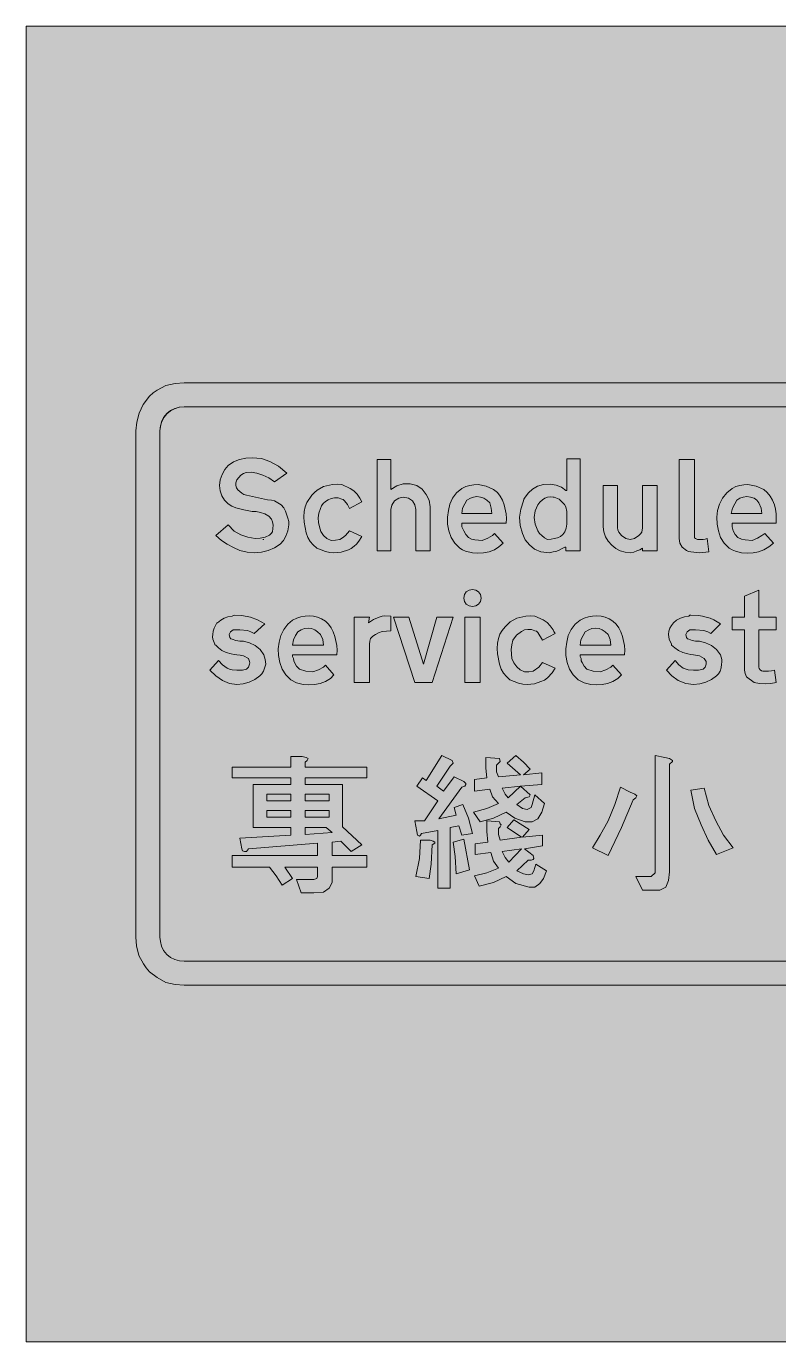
# Model space of a CAD drawing. Header units: metres. Extents: x 141 to 429, y 13 to 259.
# Drawn here: x 141.1 to 282, y 12.8 to 259.2 of the extents above; entities that cross this region are included whole.
import ezdxf

# ---------------------------------------------------------------- set-up
doc = ezdxf.new("R2010")
doc.units = ezdxf.units.M
for name, color, linetype, true_color in [('FILL_BLUE_0000FF', 7, 'Continuous', 0x0000ff), ('FILL_WHITE_FFFFFF', 7, 'Continuous', 0xffffff), ('FILL_YELLOW_FFFF00', 7, 'Continuous', 0xffff00), ('STROKE_WHITE_FFFFFF', 7, 'Continuous', 0xffffff)]:
    doc.layers.add(name, color=color, linetype=linetype, true_color=true_color)

msp = doc.modelspace()

# ---------------------------------------------------------------- hatches: boundary and pattern name
at = {"layer": 'FILL_BLUE_0000FF', "true_color": 0x0000ff}
h = msp.add_hatch(color=7, dxfattribs=at)
h.dxf.hatch_style = 1
h.paths.add_polyline_path([(370.98, 187.92), (372.06, 187.79), (373.14, 187.38), (373.65, 187.05), (374.08, 186.64), (374.76, 185.76), (403.56, 136.08), (374.76, 86.22), (374.08, 85.34), (373.65, 84.93), (373.14, 84.6), (372.06, 84.2), (370.98, 84.06), (170.64, 84.06), (169.8, 84.13), (168.95, 84.35), (168.13, 84.74), (167.4, 85.32), (166.82, 86.05), (166.43, 86.87), (166.21, 87.72), (166.14, 88.56), (166.14, 183.42), (166.21, 184.26), (166.43, 185.11), (166.82, 185.93), (167.4, 186.66), (168.13, 187.24), (168.95, 187.63), (169.8, 187.85), (170.64, 187.92), (370.98, 187.92)])
at = {"layer": 'FILL_WHITE_FFFFFF', "true_color": 0xffffff}
h = msp.add_hatch(color=7, dxfattribs=at)
h.dxf.hatch_style = 1
h.paths.add_polyline_path([(372.09, 192.35), (373.23, 192.15), (374.37, 191.81), (375.48, 191.34), (376.49, 190.63), (377.37, 189.83), (378.11, 188.94), (378.72, 187.92), (407.52, 138.24), (407.92, 137.16), (408.06, 136.08), (407.92, 134.84), (407.52, 133.74), (378.72, 84.06), (378.11, 83.04), (377.37, 82.15), (376.49, 81.35), (375.48, 80.64), (374.37, 80.17), (373.23, 79.83), (372.09, 79.63), (370.98, 79.56), (170.64, 79.56), (169, 79.7), (167.22, 80.1), (165.62, 81.02), (164.16, 82.08), (163.55, 82.79), (163.03, 83.54), (162.18, 85.14), (161.77, 86.92), (161.64, 88.56), (161.64, 183.42), (161.78, 185.07), (162.22, 186.73), (163.01, 188.36), (164.16, 189.9), (164.87, 190.51), (165.62, 191.03), (167.22, 191.88), (169, 192.29), (170.64, 192.42), (370.98, 192.42), (372.09, 192.35)])
h.paths.add_polyline_path([(168.87, 187.57), (168.11, 187.16), (167.44, 186.62), (166.9, 185.95), (166.49, 185.19), (166.23, 184.34), (166.14, 183.42), (166.14, 88.56), (166.21, 87.72), (166.43, 86.87), (166.82, 86.05), (167.4, 85.32), (168.13, 84.74), (168.95, 84.35), (169.8, 84.13), (170.64, 84.06), (370.98, 84.06), (372.06, 84.2), (373.14, 84.6), (373.65, 84.93), (374.08, 85.34), (374.76, 86.22), (403.56, 136.08), (374.76, 185.76), (374.09, 186.63), (373.21, 187.31), (372.15, 187.76), (370.98, 187.92), (170.64, 187.92), (169.72, 187.83), (168.87, 187.57)], flags=16)
h = msp.add_hatch(color=7, dxfattribs=at)
h.dxf.hatch_style = 1
h.paths.add_polyline_path([(186.53, 174.59), (185.4, 175.12), (184.27, 175.47), (183.24, 175.68), (182.25, 175.61), (181.77, 175.45), (181.26, 175.14), (180.54, 174.22), (180.35, 173.7), (180.36, 173.16), (180.45, 172.76), (180.7, 172.37), (181.44, 171.72), (181.82, 171.47), (182.34, 171.36), (186.3, 170.46), (187, 170.44), (187.56, 170.28), (188.82, 169.56), (189.3, 168.99), (189.65, 168.37), (190.08, 167.04), (190.24, 166.41), (190.26, 165.78), (190.06, 164.66), (189.72, 163.71), (189.25, 162.89), (188.64, 162.18), (187.6, 161.47), (186.41, 160.97), (185.12, 160.66), (183.78, 160.56), (182.44, 160.69), (181.12, 161.03), (179.88, 161.55), (178.74, 162.18), (177.66, 162.86), (176.58, 163.8), (178.92, 165.78), (180.06, 164.65), (181.3, 163.91), (182.62, 163.48), (183.96, 163.26), (184.92, 163.31), (185.85, 163.49), (186.64, 163.87), (186.96, 164.16), (187.2, 164.52), (187.31, 165.76), (187.23, 166.37), (187.02, 166.86), (186.49, 167.44), (185.78, 167.85), (184.97, 168.13), (184.14, 168.3), (183.42, 168.3), (181.82, 168.59), (180.36, 169.02), (179.57, 169.31), (178.92, 169.74), (178.21, 170.4), (177.7, 171.25), (177.4, 172.2), (177.3, 173.16), (177.43, 174.23), (177.77, 175.25), (178.29, 176.17), (178.92, 176.94), (179.93, 177.62), (181.03, 178.07), (182.21, 178.31), (183.42, 178.38), (185.12, 178.21), (186.73, 177.68), (188.31, 176.79), (189.9, 175.5), (187.56, 173.88), (186.53, 174.59)])
h = msp.add_hatch(color=7, dxfattribs=at)
h.dxf.hatch_style = 1
h.paths.add_polyline_path([(213.86, 169.56), (213.39, 170.3), (212.65, 170.81), (211.68, 171), (210.87, 170.78), (210.06, 170.28), (209.56, 169.47), (209.34, 168.66), (209.34, 160.92), (206.82, 160.92), (206.82, 178.02), (209.34, 178.02), (209.34, 172.44), (210.48, 173.11), (211.7, 173.48), (212.96, 173.5), (214.2, 173.16), (215.2, 172.47), (216, 171.52), (216.53, 170.4), (216.72, 169.2), (216.72, 160.92), (214.02, 160.92), (214.02, 168.66), (213.86, 169.56)])
h = msp.add_hatch(color=7, dxfattribs=at)
h.dxf.hatch_style = 1
h.paths.add_polyline_path([(239.76, 160.74), (239.04, 160.56), (237.42, 160.74), (236.28, 161.27), (235.3, 162.05), (234.53, 163.02), (234, 164.16), (233.6, 165.67), (233.48, 167.22), (233.67, 168.77), (234.18, 170.28), (234.29, 170.64), (234.54, 171), (235.15, 171.8), (235.91, 172.51), (236.84, 173.05), (237.96, 173.34), (239.16, 173.45), (240.3, 173.27), (241.3, 172.86), (242.1, 172.26), (242.28, 172.26), (242.28, 178.2), (244.8, 178.2), (244.8, 160.92), (242.1, 160.92), (242.1, 161.46), (242.1, 161.57), (242.1, 161.64), (241.92, 161.64), (241.56, 161.46), (240.73, 160.97), (240.27, 160.8), (239.76, 160.74)])
h.paths.add_polyline_path([(239.76, 171), (239.22, 171.07), (238.7, 171), (238.22, 170.8), (237.78, 170.46), (237.26, 170.08), (236.88, 169.56), (236.37, 168.42), (236.2, 167.2), (236.37, 165.94), (236.88, 164.7), (237.17, 164.18), (237.6, 163.8), (238.14, 163.37), (238.68, 163.08), (239.38, 163.1), (239.94, 163.26), (240.58, 163.36), (241.13, 163.62), (241.59, 164.02), (241.92, 164.52), (242.17, 165.17), (242.28, 165.96), (242.28, 168.3), (242.12, 169.18), (241.9, 169.59), (241.56, 169.92), (240.88, 170.6), (239.94, 171), (239.83, 171), (239.76, 171)], flags=16)
h = msp.add_hatch(color=7, dxfattribs=at)
h.dxf.hatch_style = 1
h.paths.add_polyline_path([(263.34, 178.02), (266.22, 178.02), (266.22, 163.62), (266.24, 163.37), (266.4, 163.26), (266.76, 163.08), (267.84, 163.08), (268.2, 163.1), (268.56, 163.26), (268.92, 160.74), (267.12, 160.56), (265.5, 160.74), (265.1, 160.8), (264.69, 160.99), (263.88, 161.64), (263.48, 162.38), (263.34, 163.26), (263.34, 178.02)])
h = msp.add_hatch(color=7, dxfattribs=at)
h.dxf.hatch_style = 1
h.paths.add_polyline_path([(198.99, 162.92), (199.8, 163.08), (200.34, 163.37), (200.88, 163.8), (201.6, 164.7), (203.94, 163.62), (203.4, 162.72), (202.95, 162.2), (202.5, 161.82), (201.96, 161.39), (201.42, 161.1), (200.07, 160.7), (198.72, 160.56), (197.91, 160.62), (197.1, 160.81), (195.48, 161.46), (194.84, 162.04), (194.29, 162.7), (193.83, 163.46), (193.5, 164.34), (193.12, 166.32), (193.07, 167.33), (193.14, 168.3), (193.34, 169.18), (193.66, 169.97), (194.58, 171.36), (195.04, 171.87), (195.59, 172.31), (196.74, 172.98), (198.45, 173.36), (199.32, 173.41), (200.16, 173.34), (201.73, 172.64), (202.44, 172.15), (203.04, 171.54), (203.58, 170.82), (203.94, 170.1), (201.6, 168.84), (201.22, 169.63), (200.7, 170.28), (200.43, 170.53), (200.16, 170.64), (199.49, 170.84), (198.83, 170.89), (198.21, 170.77), (197.64, 170.46), (197.14, 170.16), (196.72, 169.79), (196.4, 169.35), (196.2, 168.84), (195.89, 168), (195.77, 167.13), (195.82, 166.26), (196.02, 165.42), (196.28, 164.55), (196.76, 163.82), (197.41, 163.27), (198.18, 162.9), (198.99, 162.92)])
h = msp.add_hatch(color=7, dxfattribs=at)
h.dxf.hatch_style = 1
h.paths.add_polyline_path([(222.77, 161.12), (222.3, 161.46), (221.35, 162.38), (220.68, 163.44), (220.24, 164.68), (220, 165.96), (219.97, 167.24), (220.14, 168.48), (220.41, 169.68), (220.93, 170.82), (221.68, 171.82), (222.66, 172.62), (223.41, 172.97), (224.17, 173.2), (224.93, 173.32), (225.7, 173.34), (227.19, 173.08), (228.6, 172.44), (229.31, 171.86), (229.86, 171.2), (230.27, 170.44), (230.58, 169.56), (230.96, 167.85), (231.01, 166.98), (230.94, 166.14), (222.66, 166.14), (222.66, 165.78), (222.66, 165.42), (223.02, 164.7), (223.4, 164), (223.92, 163.44), (224.49, 163.13), (225.11, 162.97), (226.44, 162.9), (227.5, 163.28), (228.42, 163.8), (228.78, 164.16), (230.4, 162.36), (229.59, 161.66), (228.78, 161.1), (227.78, 160.76), (226.71, 160.56), (225.64, 160.49), (224.64, 160.56), (223.33, 160.88), (222.77, 161.12)])
h.paths.add_polyline_path([(228.13, 168.93), (227.88, 169.92), (227.34, 170.44), (226.8, 170.82), (226.13, 171.02), (225.47, 171.09), (224.85, 171.02), (224.28, 170.82), (223.6, 170.42), (223.2, 169.74), (222.79, 168.91), (222.66, 167.94), (228.24, 167.94), (228.13, 168.93)], flags=16)
h = msp.add_hatch(color=7, dxfattribs=at)
h.dxf.hatch_style = 1
h.paths.add_polyline_path([(253.22, 160.66), (252.31, 160.94), (251.48, 161.4), (250.74, 162), (250.03, 162.74), (249.52, 163.58), (249.22, 164.48), (249.12, 165.42), (249.12, 173.16), (251.82, 173.16), (251.82, 165.24), (251.88, 164.84), (252.04, 164.45), (252.54, 163.8), (253.35, 163.24), (254.16, 163.08), (254.97, 163.24), (255.78, 163.8), (256.12, 164.1), (256.34, 164.45), (256.5, 165.24), (256.5, 173.16), (259.2, 173.16), (259.2, 160.92), (256.5, 160.92), (256.5, 161.46), (255.96, 161.12), (255.42, 160.92), (254.86, 160.67), (254.16, 160.56), (253.22, 160.66)])
h = msp.add_hatch(color=7, dxfattribs=at)
h.dxf.hatch_style = 1
h.paths.add_polyline_path([(273.27, 161.12), (272.7, 161.46), (271.75, 162.38), (271.08, 163.44), (270.72, 164.68), (270.47, 165.96), (270.4, 167.24), (270.54, 168.48), (270.91, 169.68), (271.48, 170.82), (272.26, 171.82), (273.24, 172.62), (273.94, 172.97), (274.67, 173.2), (275.44, 173.32), (276.21, 173.34), (277.75, 173.08), (279.18, 172.44), (279.82, 171.86), (280.37, 171.2), (280.83, 170.44), (281.16, 169.56), (281.37, 168.72), (281.47, 167.85), (281.52, 166.14), (273.24, 166.14), (273.24, 165.78), (273.24, 165.42), (273.42, 164.7), (273.8, 164), (274.32, 163.44), (274.99, 163.13), (275.67, 162.97), (277.02, 162.9), (277.99, 163.28), (278.82, 163.8), (279.36, 164.16), (280.98, 162.36), (280.15, 161.66), (279.18, 161.1), (278.2, 160.76), (277.18, 160.56), (276.12, 160.49), (275.04, 160.56), (273.87, 160.88), (273.27, 161.12)])
h.paths.add_polyline_path([(278.68, 168.93), (278.28, 169.92), (277.9, 170.44), (277.38, 170.82), (276.7, 171.02), (276.03, 171.09), (275.35, 171.02), (274.68, 170.82), (274.16, 170.42), (273.78, 169.74), (273.35, 168.91), (273.06, 167.94), (278.82, 167.94), (278.68, 168.93)], flags=16)
h = msp.add_hatch(color=7, dxfattribs=at)
h.dxf.hatch_style = 1
h.paths.add_polyline_path([(226.13, 151.47), (225.79, 150.95), (225.27, 150.61), (224.64, 150.48), (224.01, 150.61), (223.49, 150.95), (223.15, 151.47), (223.02, 152.1), (223.15, 152.73), (223.49, 153.25), (224.01, 153.59), (224.64, 153.72), (225.27, 153.59), (225.79, 153.25), (226.13, 152.73), (226.26, 152.1), (226.13, 151.47)])
h = msp.add_hatch(color=7, dxfattribs=at)
h.dxf.hatch_style = 1
h.paths.add_polyline_path([(278.34, 138.88), (278.5, 138.65), (278.74, 138.48), (279, 138.42), (280.08, 138.42), (280.62, 138.44), (281.16, 138.6), (281.52, 136.26), (280.52, 136.06), (279.45, 135.99), (278.38, 136.06), (277.38, 136.26), (275.94, 137.34), (275.69, 137.97), (275.58, 138.6), (275.58, 146.16), (273.24, 146.16), (273.24, 148.5), (275.58, 148.5), (275.58, 152.46), (278.28, 153.54), (278.28, 148.5), (281.52, 148.5), (281.52, 146.16), (278.28, 146.16), (278.28, 139.14), (278.34, 138.88)])
h = msp.add_hatch(color=7, dxfattribs=at)
h.dxf.hatch_style = 1
h.paths.add_polyline_path([(180.36, 144.11), (181.08, 144), (181.44, 144), (181.8, 144), (182.9, 143.73), (183.96, 143.21), (184.89, 142.46), (185.58, 141.48), (185.83, 140.58), (185.94, 139.68), (185.53, 138.4), (185.23, 137.88), (184.86, 137.52), (183.88, 136.81), (182.83, 136.31), (181.72, 136), (180.54, 135.9), (179.17, 136.09), (177.82, 136.64), (176.57, 137.49), (175.5, 138.6), (177.12, 140.4), (177.86, 139.61), (178.74, 138.96), (179.17, 138.75), (179.64, 138.65), (180.54, 138.6), (181.62, 138.6), (182.34, 138.78), (182.74, 139.16), (182.88, 139.68), (182.95, 139.95), (182.88, 140.22), (182.7, 140.76), (181.75, 141.26), (181.18, 141.42), (180.54, 141.48), (180, 141.5), (179.46, 141.66), (178.55, 141.89), (177.75, 142.27), (177.08, 142.75), (176.58, 143.28), (176.42, 143.3), (176.4, 143.46), (176.02, 144.36), (175.97, 144.83), (176.04, 145.26), (176.1, 145.9), (176.26, 146.48), (176.76, 147.42), (176.94, 147.42), (177.51, 147.92), (178.15, 148.32), (178.86, 148.58), (179.64, 148.68), (180, 148.86), (181.46, 148.82), (183.06, 148.5), (184.41, 148.01), (185.76, 147.24), (183.78, 145.44), (183.18, 145.78), (182.5, 146), (181.08, 146.16), (179.82, 146.16), (179.32, 145.78), (179.1, 145.26), (179.23, 144.68), (179.4, 144.45), (179.64, 144.36), (180.36, 144.11)])
h = msp.add_hatch(color=7, dxfattribs=at)
h.dxf.hatch_style = 1
h.paths.add_polyline_path([(190.62, 136.8), (189.68, 137.72), (189, 138.78), (188.56, 140.02), (188.33, 141.3), (188.29, 142.58), (188.46, 143.82), (188.75, 145.1), (189.32, 146.23), (190.08, 147.19), (190.98, 147.96), (191.74, 148.31), (192.52, 148.56), (193.31, 148.71), (194.11, 148.75), (194.89, 148.68), (195.66, 148.49), (196.4, 148.19), (197.1, 147.78), (197.71, 147.2), (198.2, 146.54), (198.59, 145.78), (198.9, 144.9), (199.28, 143.19), (199.33, 142.32), (199.26, 141.48), (190.98, 141.48), (190.98, 141.12), (191.16, 140.76), (191.18, 140.33), (191.34, 140.04), (191.72, 139.34), (192.24, 138.78), (193.43, 138.38), (194.76, 138.24), (195.82, 138.62), (196.74, 139.14), (197.1, 139.5), (198.72, 137.7), (198.05, 137), (197.1, 136.44), (196.12, 136.1), (195.1, 135.9), (194.04, 135.83), (192.96, 135.9), (191.72, 136.22), (190.62, 136.8)])
h.paths.add_polyline_path([(196.61, 144.34), (196.2, 145.26), (195.66, 145.78), (195.12, 146.16), (194.52, 146.36), (193.86, 146.43), (193.2, 146.36), (192.6, 146.16), (191.93, 145.76), (191.52, 145.08), (191.12, 144.25), (190.98, 143.28), (196.74, 143.28), (196.61, 144.34)], flags=16)
h = msp.add_hatch(color=7, dxfattribs=at)
h.dxf.hatch_style = 1
h.paths.add_polyline_path([(206.12, 148.1), (207.18, 148.5), (207.72, 148.71), (208.26, 148.79), (209.34, 148.68), (209.34, 145.98), (207.76, 145.82), (207.06, 145.6), (206.46, 145.26), (206.01, 144.97), (205.56, 144.54), (205.4, 144), (205.38, 143.46), (205.38, 136.26), (202.5, 136.26), (202.5, 148.5), (205.38, 148.5), (205.2, 147.42), (206.12, 148.1)])
h = msp.add_hatch(color=7, dxfattribs=at)
h.dxf.hatch_style = 1
h.paths.add_polyline_path([(221.04, 148.5), (217.08, 136.26), (213.84, 136.26), (209.88, 148.5), (212.76, 148.5), (215.46, 139.68), (217.98, 148.5), (221.04, 148.5)])
h = msp.add_hatch(color=7, dxfattribs=at)
h.dxf.hatch_style = 1
h.paths.add_polyline_path([(226.08, 148.5), (226.08, 136.26), (223.2, 136.26), (223.2, 148.5), (226.08, 148.5)])
h = msp.add_hatch(color=7, dxfattribs=at)
h.dxf.hatch_style = 1
h.paths.add_polyline_path([(235.17, 138.26), (235.98, 138.42), (237.06, 139.14), (237.78, 140.04), (240.12, 138.96), (239.58, 138.06), (238.68, 137.16), (238.12, 136.73), (237.42, 136.44), (236.23, 136.04), (234.9, 135.9), (234.09, 135.96), (233.28, 136.15), (231.66, 136.8), (231.02, 137.38), (230.47, 138.04), (230.01, 138.8), (229.68, 139.68), (229.3, 141.66), (229.25, 142.67), (229.32, 143.64), (229.49, 144.52), (229.77, 145.31), (230.18, 146.02), (230.76, 146.7), (231.7, 147.65), (232.92, 148.32), (234.63, 148.7), (235.5, 148.75), (236.34, 148.68), (237.91, 147.98), (238.62, 147.49), (239.22, 146.88), (239.76, 146.16), (239.87, 145.8), (240.12, 145.44), (237.78, 144.18), (236.88, 145.62), (236.61, 145.87), (236.34, 145.98), (235.67, 146.18), (235.01, 146.23), (234.39, 146.11), (233.82, 145.8), (232.87, 145.13), (232.2, 144.18), (231.99, 143.34), (231.91, 142.47), (232.02, 140.76), (232.39, 139.96), (232.92, 139.23), (233.59, 138.63), (234.36, 138.24), (235.17, 138.26)])
h = msp.add_hatch(color=7, dxfattribs=at)
h.dxf.hatch_style = 1
h.paths.add_polyline_path([(244.44, 136.8), (243.49, 137.72), (242.82, 138.78), (242.38, 140.02), (242.14, 141.3), (242.11, 142.58), (242.28, 143.82), (242.57, 145.1), (243.13, 146.23), (243.9, 147.19), (244.8, 147.96), (245.56, 148.31), (246.34, 148.56), (247.13, 148.71), (247.93, 148.75), (248.71, 148.68), (249.48, 148.49), (250.22, 148.19), (250.92, 147.78), (251.53, 147.2), (252.02, 146.54), (252.41, 145.78), (252.72, 144.9), (253.1, 143.19), (253.15, 142.32), (253.08, 141.48), (244.8, 141.48), (244.8, 141.12), (244.98, 140.76), (245, 140.33), (245.16, 140.04), (245.54, 139.34), (246.06, 138.78), (247.25, 138.38), (248.58, 138.24), (249.64, 138.62), (250.56, 139.14), (250.92, 139.5), (252.54, 137.7), (251.86, 137), (250.92, 136.44), (249.94, 136.1), (248.92, 135.9), (247.86, 135.83), (246.78, 135.9), (245.54, 136.22), (244.44, 136.8)])
h.paths.add_polyline_path([(250.42, 144.34), (250.02, 145.26), (249.48, 145.78), (248.94, 146.16), (248.34, 146.36), (247.68, 146.43), (247.02, 146.36), (246.42, 146.16), (245.74, 145.76), (245.34, 145.08), (244.93, 144.25), (244.8, 143.28), (250.56, 143.28), (250.42, 144.34)], flags=16)
h = msp.add_hatch(color=7, dxfattribs=at)
h.dxf.hatch_style = 1
h.paths.add_polyline_path([(265.77, 144.11), (266.4, 144), (266.76, 144), (267.12, 144), (268.3, 143.73), (269.37, 143.21), (270.31, 142.46), (271.08, 141.48), (271.3, 140.58), (271.33, 140.11), (271.26, 139.68), (271.2, 139.01), (271.01, 138.4), (270.73, 137.88), (270.36, 137.52), (269.38, 136.81), (268.33, 136.31), (267.22, 136), (266.04, 135.9), (264.57, 136.09), (263.18, 136.64), (261.96, 137.49), (261, 138.6), (262.62, 140.4), (263.27, 139.61), (264.06, 138.96), (265.05, 138.65), (266.04, 138.6), (266.94, 138.6), (267.84, 138.78), (268.18, 139.16), (268.38, 139.68), (268.38, 140.22), (268.02, 140.76), (267.16, 141.26), (266.04, 141.48), (265.5, 141.5), (264.96, 141.66), (264.05, 141.89), (263.23, 142.27), (262.5, 142.75), (261.9, 143.28), (261.9, 143.46), (261.49, 144.36), (261.36, 145.26), (261.42, 145.9), (261.61, 146.48), (261.89, 146.98), (262.26, 147.42), (262.86, 147.92), (263.56, 148.32), (264.34, 148.58), (265.14, 148.68), (265.32, 148.86), (265.5, 148.86), (266.94, 148.82), (267.68, 148.71), (268.38, 148.5), (269.16, 148.3), (269.86, 148.01), (271.08, 147.24), (269.28, 145.44), (268.68, 145.78), (267.97, 146), (266.4, 146.16), (265.32, 146.16), (264.82, 145.78), (264.6, 145.26), (264.73, 144.68), (264.9, 144.45), (265.14, 144.36), (265.77, 144.11)])
h = msp.add_hatch(color=7, dxfattribs=at)
h.dxf.hatch_style = 1
h.paths.add_polyline_path([(193.86, 122.04), (193.68, 121.68), (193.32, 121.32), (193.32, 120.42), (204.84, 120.42), (204.84, 118.44), (193.32, 118.44), (193.32, 117.18), (200.34, 117.18), (200.34, 109.26), (203.94, 105.84), (201.96, 104.58), (199.98, 106.56), (198.36, 106.38), (198.36, 103.86), (204.84, 103.86), (204.84, 101.7), (198.36, 101.7), (198.36, 98.82), (197.82, 97.74), (196.74, 97.02), (194.94, 96.84), (192.6, 96.84), (191.7, 99.36), (194.94, 99.36), (195.48, 99.54), (195.66, 99.9), (195.66, 101.7), (189.54, 101.7), (190.98, 99.54), (189, 98.28), (187.92, 100.08), (186.66, 101.7), (179.64, 101.7), (179.64, 103.86), (195.66, 103.86), (195.66, 106.2), (182.7, 105.12), (182.34, 104.58), (181.98, 104.58), (181.62, 104.76), (181.44, 105.12), (181.08, 107.1), (190.62, 107.64), (190.62, 109.08), (183.6, 109.08), (183.6, 117.18), (190.62, 117.18), (190.62, 118.44), (179.64, 118.44), (179.64, 120.42), (190.62, 120.42), (190.62, 122.4), (192.78, 122.4), (193.5, 122.22), (193.86, 122.04)])
h.paths.add_polyline_path([(197.28, 109.08), (193.32, 109.08), (193.32, 107.82), (198.36, 108.18), (197.28, 109.08)], flags=16)
h.paths.add_polyline_path([(197.82, 114.12), (197.82, 115.38), (193.32, 115.38), (193.32, 114.12), (197.82, 114.12)], flags=16)
h.paths.add_polyline_path([(193.32, 111.06), (197.82, 111.06), (197.82, 112.32), (193.32, 112.32), (193.32, 111.06)], flags=16)
h.paths.add_polyline_path([(186.12, 115.38), (186.12, 114.12), (190.62, 114.12), (190.62, 115.38), (186.12, 115.38)], flags=16)
h.paths.add_polyline_path([(190.62, 112.32), (186.12, 112.32), (186.12, 111.06), (190.62, 111.06), (190.62, 112.32)], flags=16)
h = msp.add_hatch(color=7, dxfattribs=at)
h.dxf.hatch_style = 1
h.paths.add_polyline_path([(220.86, 121.68), (221.04, 121.14), (220.5, 120.6), (217.98, 116.82), (219.24, 115.92), (221.22, 118.62), (223.02, 117.72), (223.38, 117.36), (223.38, 117.18), (223.2, 116.82), (222.66, 116.64), (218.34, 110.7), (221.58, 111.42), (221.22, 112.86), (222.84, 113.4), (223.92, 110.88), (224.64, 108), (222.66, 107.64), (222.12, 109.44), (220.5, 109.08), (220.5, 97.74), (218.16, 97.74), (218.16, 108.54), (215.1, 108), (214.92, 107.64), (214.74, 107.46), (214.38, 107.64), (214.2, 108.36), (213.84, 110.34), (215.64, 110.34), (218.16, 114.12), (214.2, 116.82), (215.28, 118.44), (216, 117.9), (218.88, 122.58), (220.86, 121.68)])
h = msp.add_hatch(color=7, dxfattribs=at)
h.dxf.hatch_style = 1
h.paths.add_polyline_path([(235.26, 114.84), (234.54, 114.66), (232.92, 113.4), (234, 112.68), (234.9, 112.5), (235.62, 112.86), (235.8, 113.4), (236.34, 115.2), (238.14, 113.58), (237.6, 111.96), (236.88, 110.7), (235.8, 110.16), (234.54, 110.16), (232.56, 110.88), (230.94, 111.96), (228.6, 110.88), (226.08, 110.16), (224.82, 111.96), (227.34, 112.68), (229.5, 113.58), (228.42, 114.84), (227.88, 116.28), (225, 115.92), (225, 118.08), (227.34, 118.44), (227.16, 120.24), (227.16, 122.22), (229.68, 122.04), (229.86, 121.5), (229.14, 120.78), (229.14, 119.52), (229.5, 118.62), (233.64, 118.98), (231.12, 121.14), (232.74, 122.58), (234.18, 121.32), (235.44, 120.06), (234.18, 118.98), (237.6, 119.34), (237.6, 117.18), (233.64, 116.82), (235.44, 115.2), (235.26, 114.84)])
h.paths.add_polyline_path([(230.22, 116.46), (230.76, 115.38), (231.3, 114.66), (233.64, 116.82), (230.22, 116.46)], flags=16)
h = msp.add_hatch(color=7, dxfattribs=at)
h.dxf.hatch_style = 1
h.paths.add_polyline_path([(261.54, 122.04), (262.08, 121.68), (262.08, 121.5), (261.54, 120.96), (261.54, 100.8), (261.36, 99.18), (260.82, 97.92), (259.74, 97.38), (256.5, 97.38), (255.24, 99.9), (258.12, 99.9), (258.84, 100.62), (258.84, 122.58), (260.64, 122.22), (261.54, 122.04)])
h = msp.add_hatch(color=7, dxfattribs=at)
h.dxf.hatch_style = 1
h.paths.add_polyline_path([(248.58, 107.64), (250.02, 110.34), (251.28, 113.4), (252.36, 116.64), (254.16, 115.74), (255.06, 115.38), (255.42, 115.02), (255.24, 114.66), (254.7, 114.3), (252.54, 109.08), (250.02, 103.86), (247.14, 105.3), (248.58, 107.64)])
h = msp.add_hatch(color=7, dxfattribs=at)
h.dxf.hatch_style = 1
h.paths.add_polyline_path([(268.74, 106.74), (267.48, 109.62), (266.22, 112.68), (265.5, 116.1), (268.02, 116.46), (268.92, 113.22), (270.18, 110.34), (271.62, 107.64), (273.42, 105.3), (270.36, 104.04), (268.74, 106.74)])
h = msp.add_hatch(color=7, dxfattribs=at)
h.dxf.hatch_style = 1
h.paths.add_polyline_path([(234, 107.28), (237.78, 107.64), (237.78, 105.66), (234.36, 105.12), (235.98, 103.86), (236.16, 103.32), (235.98, 103.14), (235.62, 102.96), (235.08, 102.96), (232.92, 100.98), (234.18, 100.44), (235.08, 100.26), (235.8, 100.44), (236.16, 100.98), (236.52, 102.24), (238.5, 100.98), (237.96, 99.54), (237.24, 98.64), (236.34, 97.92), (235.26, 97.92), (232.74, 98.64), (230.94, 99.9), (228.6, 98.82), (225.9, 98.1), (225, 100.08), (227.34, 100.62), (229.5, 101.52), (228.6, 102.78), (228.06, 104.4), (225.18, 104.04), (225.18, 106.02), (227.52, 106.38), (227.34, 108.36), (227.34, 110.34), (229.68, 110.16), (229.86, 109.8), (230.04, 109.62), (229.86, 109.26), (229.5, 108.9), (229.5, 107.82), (229.86, 106.74), (233.82, 107.28), (231.12, 109.08), (232.38, 110.52), (235.26, 108.72), (234, 107.28)])
h.paths.add_polyline_path([(231.48, 102.6), (233.82, 105.12), (230.22, 104.58), (230.76, 103.5), (231.48, 102.6)], flags=16)
h = msp.add_hatch(color=7, dxfattribs=at)
h.dxf.hatch_style = 1
h.paths.add_polyline_path([(217.26, 106.56), (217.62, 106.38), (217.62, 106.2), (217.08, 105.84), (216.9, 102.24), (216.54, 99.54), (214.02, 99.9), (214.74, 103.32), (214.92, 106.74), (216.72, 106.74), (217.26, 106.56)])
h = msp.add_hatch(color=7, dxfattribs=at)
h.dxf.hatch_style = 1
h.paths.add_polyline_path([(224.1, 101.16), (221.58, 100.44), (221.4, 103.68), (221.04, 106.38), (223.02, 106.92), (224.1, 101.16)])
at = {"layer": 'FILL_YELLOW_FFFF00', "true_color": 0xffff00}
h = msp.add_hatch(color=7, dxfattribs=at)
h.dxf.hatch_style = 1
h.paths.add_polyline_path([(428.58, 259.2), (428.58, 12.78), (141.12, 12.78), (141.12, 259.2), (428.58, 259.2)])

# ---------------------------------------------------------------- linework, layer by layer
at = {"layer": 'FILL_BLUE_0000FF', "lineweight": 0, "true_color": 0x0000ff}
msp.add_lwpolyline([(370.98, 84.06), (170.64, 84.06), (169.8, 84.13), (168.95, 84.35), (168.13, 84.74), (167.4, 85.32), (166.82, 86.05), (166.43, 86.87), (166.21, 87.72), (166.14, 88.56), (166.14, 183.42), (166.21, 184.26), (166.43, 185.11), (166.82, 185.93), (167.4, 186.66), (168.13, 187.24), (168.95, 187.63), (169.8, 187.85), (170.64, 187.92), (370.98, 187.92)], dxfattribs=at)
at = {"layer": 'FILL_WHITE_FFFFFF', "lineweight": 0, "true_color": 0xffffff}
for points in [[(370.98, 79.56), (170.64, 79.56), (169, 79.7), (167.22, 80.1), (165.62, 81.02), (164.16, 82.08), (163.55, 82.79), (163.03, 83.54), (162.18, 85.14), (161.77, 86.92), (161.64, 88.56), (161.64, 183.42), (161.78, 185.07), (162.22, 186.73), (163.01, 188.36), (164.16, 189.9), (164.87, 190.51), (165.62, 191.03), (167.22, 191.88), (169, 192.29), (170.64, 192.42), (370.98, 192.42)], [(370.98, 187.92), (170.64, 187.92), (169.72, 187.83), (168.87, 187.57), (168.11, 187.16), (167.44, 186.62), (166.9, 185.95), (166.49, 185.19), (166.23, 184.34), (166.14, 183.42), (166.14, 88.56), (166.21, 87.72), (166.43, 86.87), (166.82, 86.05), (167.4, 85.32), (168.13, 84.74), (168.95, 84.35), (169.8, 84.13), (170.64, 84.06), (370.98, 84.06)]]:
    msp.add_lwpolyline(points, dxfattribs=at)
for points in [[(186.53, 174.59), (185.4, 175.12), (184.27, 175.47), (183.24, 175.68), (182.25, 175.61), (181.77, 175.45), (181.26, 175.14), (180.54, 174.22), (180.35, 173.7), (180.36, 173.16), (180.45, 172.76), (180.7, 172.37), (181.44, 171.72), (181.82, 171.47), (182.34, 171.36), (186.3, 170.46), (187, 170.44), (187.56, 170.28), (188.82, 169.56), (189.3, 168.99), (189.65, 168.37), (190.08, 167.04), (190.24, 166.41), (190.26, 165.78), (190.06, 164.66), (189.72, 163.71), (189.25, 162.89), (188.64, 162.18), (187.6, 161.47), (186.41, 160.97), (185.12, 160.66), (183.78, 160.56), (182.44, 160.69), (181.12, 161.03), (179.88, 161.55), (178.74, 162.18), (177.66, 162.86), (176.58, 163.8), (178.92, 165.78), (180.06, 164.65), (181.3, 163.91), (182.62, 163.48), (183.96, 163.26), (184.92, 163.31), (185.85, 163.49), (186.64, 163.87), (186.96, 164.16), (187.2, 164.52), (187.31, 165.76), (187.23, 166.37), (187.02, 166.86), (186.49, 167.44), (185.78, 167.85), (184.97, 168.13), (184.14, 168.3), (183.42, 168.3), (181.82, 168.59), (180.36, 169.02), (179.57, 169.31), (178.92, 169.74), (178.21, 170.4), (177.7, 171.25), (177.4, 172.2), (177.3, 173.16), (177.43, 174.23), (177.77, 175.25), (178.29, 176.17), (178.92, 176.94), (179.93, 177.62), (181.03, 178.07), (182.21, 178.31), (183.42, 178.38), (185.12, 178.21), (186.73, 177.68), (188.31, 176.79), (189.9, 175.5), (187.56, 173.88)], [(213.86, 169.56), (213.39, 170.3), (212.65, 170.81), (211.68, 171), (210.87, 170.78), (210.06, 170.28), (209.56, 169.47), (209.34, 168.66), (209.34, 160.92), (206.82, 160.92), (206.82, 178.02), (209.34, 178.02), (209.34, 172.44), (210.48, 173.11), (211.7, 173.48), (212.96, 173.5), (214.2, 173.16), (215.2, 172.47), (216, 171.52), (216.53, 170.4), (216.72, 169.2), (216.72, 160.92), (214.02, 160.92), (214.02, 168.66)], [(239.76, 160.74), (239.04, 160.56), (237.42, 160.74), (236.28, 161.27), (235.3, 162.05), (234.53, 163.02), (234, 164.16), (233.6, 165.67), (233.48, 167.22), (233.67, 168.77), (234.18, 170.28), (234.29, 170.64), (234.54, 171), (235.15, 171.8), (235.91, 172.51), (236.84, 173.05), (237.96, 173.34), (239.16, 173.45), (240.3, 173.27), (241.3, 172.86), (242.1, 172.26), (242.28, 172.26), (242.28, 178.2), (244.8, 178.2), (244.8, 160.92), (242.1, 160.92), (242.1, 161.46), (242.1, 161.57), (242.1, 161.64), (241.92, 161.64), (241.56, 161.46), (240.73, 160.97), (240.27, 160.8)], [(263.34, 178.02), (266.22, 178.02), (266.22, 163.62), (266.24, 163.37), (266.4, 163.26), (266.76, 163.08), (267.84, 163.08), (268.2, 163.1), (268.56, 163.26), (268.92, 160.74), (267.12, 160.56), (265.5, 160.74), (265.1, 160.8), (264.69, 160.99), (263.88, 161.64), (263.48, 162.38), (263.34, 163.26)], [(198.99, 162.92), (199.8, 163.08), (200.34, 163.37), (200.88, 163.8), (201.6, 164.7), (203.94, 163.62), (203.4, 162.72), (202.95, 162.2), (202.5, 161.82), (201.96, 161.39), (201.42, 161.1), (200.07, 160.7), (198.72, 160.56), (197.91, 160.62), (197.1, 160.81), (195.48, 161.46), (194.84, 162.04), (194.29, 162.7), (193.83, 163.46), (193.5, 164.34), (193.12, 166.32), (193.07, 167.33), (193.14, 168.3), (193.34, 169.18), (193.66, 169.97), (194.58, 171.36), (195.04, 171.87), (195.59, 172.31), (196.74, 172.98), (198.45, 173.36), (199.32, 173.41), (200.16, 173.34), (201.73, 172.64), (202.44, 172.15), (203.04, 171.54), (203.58, 170.82), (203.94, 170.1), (201.6, 168.84), (201.22, 169.63), (200.7, 170.28), (200.43, 170.53), (200.16, 170.64), (199.49, 170.84), (198.83, 170.89), (198.21, 170.77), (197.64, 170.46), (197.14, 170.16), (196.72, 169.79), (196.4, 169.35), (196.2, 168.84), (195.89, 168), (195.77, 167.13), (195.82, 166.26), (196.02, 165.42), (196.28, 164.55), (196.76, 163.82), (197.41, 163.27), (198.18, 162.9)], [(222.77, 161.12), (222.3, 161.46), (221.35, 162.38), (220.68, 163.44), (220.24, 164.68), (220, 165.96), (219.97, 167.24), (220.14, 168.48), (220.41, 169.68), (220.93, 170.82), (221.68, 171.82), (222.66, 172.62), (223.41, 172.97), (224.17, 173.2), (224.93, 173.32), (225.7, 173.34), (227.19, 173.08), (228.6, 172.44), (229.31, 171.86), (229.86, 171.2), (230.27, 170.44), (230.58, 169.56), (230.96, 167.85), (231.01, 166.98), (230.94, 166.14), (222.66, 166.14), (222.66, 165.78), (222.66, 165.42), (223.02, 164.7), (223.4, 164), (223.92, 163.44), (224.49, 163.13), (225.11, 162.97), (226.44, 162.9), (227.5, 163.28), (228.42, 163.8), (228.78, 164.16), (230.4, 162.36), (229.59, 161.66), (228.78, 161.1), (227.78, 160.76), (226.71, 160.56), (225.64, 160.49), (224.64, 160.56), (223.33, 160.88)], [(253.22, 160.66), (252.31, 160.94), (251.48, 161.4), (250.74, 162), (250.03, 162.74), (249.52, 163.58), (249.22, 164.48), (249.12, 165.42), (249.12, 173.16), (251.82, 173.16), (251.82, 165.24), (251.88, 164.84), (252.04, 164.45), (252.54, 163.8), (253.35, 163.24), (254.16, 163.08), (254.97, 163.24), (255.78, 163.8), (256.12, 164.1), (256.34, 164.45), (256.5, 165.24), (256.5, 173.16), (259.2, 173.16), (259.2, 160.92), (256.5, 160.92), (256.5, 161.46), (255.96, 161.12), (255.42, 160.92), (254.86, 160.67), (254.16, 160.56)], [(273.27, 161.12), (272.7, 161.46), (271.75, 162.38), (271.08, 163.44), (270.72, 164.68), (270.47, 165.96), (270.4, 167.24), (270.54, 168.48), (270.91, 169.68), (271.48, 170.82), (272.26, 171.82), (273.24, 172.62), (273.94, 172.97), (274.67, 173.2), (275.44, 173.32), (276.21, 173.34), (277.75, 173.08), (279.18, 172.44), (279.82, 171.86), (280.37, 171.2), (280.83, 170.44), (281.16, 169.56), (281.37, 168.72), (281.47, 167.85), (281.52, 166.14), (273.24, 166.14), (273.24, 165.78), (273.24, 165.42), (273.42, 164.7), (273.8, 164), (274.32, 163.44), (274.99, 163.13), (275.67, 162.97), (277.02, 162.9), (277.99, 163.28), (278.82, 163.8), (279.36, 164.16), (280.98, 162.36), (280.15, 161.66), (279.18, 161.1), (278.2, 160.76), (277.18, 160.56), (276.12, 160.49), (275.04, 160.56), (273.87, 160.88)], [(228.13, 168.93), (227.88, 169.92), (227.34, 170.44), (226.8, 170.82), (226.13, 171.02), (225.47, 171.09), (224.85, 171.02), (224.28, 170.82), (223.6, 170.42), (223.2, 169.74), (222.79, 168.91), (222.66, 167.94), (228.24, 167.94)], [(239.76, 171), (239.22, 171.07), (238.7, 171), (238.22, 170.8), (237.78, 170.46), (237.26, 170.08), (236.88, 169.56), (236.37, 168.42), (236.2, 167.2), (236.37, 165.94), (236.88, 164.7), (237.17, 164.18), (237.6, 163.8), (238.14, 163.37), (238.68, 163.08), (239.38, 163.1), (239.94, 163.26), (240.58, 163.36), (241.13, 163.62), (241.59, 164.02), (241.92, 164.52), (242.17, 165.17), (242.28, 165.96), (242.28, 168.3), (242.12, 169.18), (241.9, 169.59), (241.56, 169.92), (240.88, 170.6), (239.94, 171), (239.83, 171)], [(278.68, 168.93), (278.28, 169.92), (277.9, 170.44), (277.38, 170.82), (276.7, 171.02), (276.03, 171.09), (275.35, 171.02), (274.68, 170.82), (274.16, 170.42), (273.78, 169.74), (273.35, 168.91), (273.06, 167.94), (278.82, 167.94)], [(226.13, 151.47), (225.79, 150.95), (225.27, 150.61), (224.64, 150.48), (224.01, 150.61), (223.49, 150.95), (223.15, 151.47), (223.02, 152.1), (223.15, 152.73), (223.49, 153.25), (224.01, 153.59), (224.64, 153.72), (225.27, 153.59), (225.79, 153.25), (226.13, 152.73), (226.26, 152.1)], [(278.34, 138.88), (278.5, 138.65), (278.74, 138.48), (279, 138.42), (280.08, 138.42), (280.62, 138.44), (281.16, 138.6), (281.52, 136.26), (280.52, 136.06), (279.45, 135.99), (278.38, 136.06), (277.38, 136.26), (275.94, 137.34), (275.69, 137.97), (275.58, 138.6), (275.58, 146.16), (273.24, 146.16), (273.24, 148.5), (275.58, 148.5), (275.58, 152.46), (278.28, 153.54), (278.28, 148.5), (281.52, 148.5), (281.52, 146.16), (278.28, 146.16), (278.28, 139.14)], [(180.36, 144.11), (181.08, 144), (181.44, 144), (181.8, 144), (182.9, 143.73), (183.96, 143.21), (184.89, 142.46), (185.58, 141.48), (185.83, 140.58), (185.94, 139.68), (185.53, 138.4), (185.23, 137.88), (184.86, 137.52), (183.88, 136.81), (182.83, 136.31), (181.72, 136), (180.54, 135.9), (179.17, 136.09), (177.82, 136.64), (176.57, 137.49), (175.5, 138.6), (177.12, 140.4), (177.86, 139.61), (178.74, 138.96), (179.17, 138.75), (179.64, 138.65), (180.54, 138.6), (181.62, 138.6), (182.34, 138.78), (182.74, 139.16), (182.88, 139.68), (182.95, 139.95), (182.88, 140.22), (182.7, 140.76), (181.75, 141.26), (181.18, 141.42), (180.54, 141.48), (180, 141.5), (179.46, 141.66), (178.55, 141.89), (177.75, 142.27), (177.08, 142.75), (176.58, 143.28), (176.42, 143.3), (176.4, 143.46), (176.02, 144.36), (175.97, 144.83), (176.04, 145.26), (176.1, 145.9), (176.26, 146.48), (176.76, 147.42), (176.94, 147.42), (177.51, 147.92), (178.15, 148.32), (178.86, 148.58), (179.64, 148.68), (180, 148.86), (181.46, 148.82), (183.06, 148.5), (184.41, 148.01), (185.76, 147.24), (183.78, 145.44), (183.18, 145.78), (182.5, 146), (181.08, 146.16), (179.82, 146.16), (179.32, 145.78), (179.1, 145.26), (179.23, 144.68), (179.4, 144.45), (179.64, 144.36)], [(190.62, 136.8), (189.68, 137.72), (189, 138.78), (188.56, 140.02), (188.33, 141.3), (188.29, 142.58), (188.46, 143.82), (188.75, 145.1), (189.32, 146.23), (190.08, 147.19), (190.98, 147.96), (191.74, 148.31), (192.52, 148.56), (193.31, 148.71), (194.11, 148.75), (194.89, 148.68), (195.66, 148.49), (196.4, 148.19), (197.1, 147.78), (197.71, 147.2), (198.2, 146.54), (198.59, 145.78), (198.9, 144.9), (199.28, 143.19), (199.33, 142.32), (199.26, 141.48), (190.98, 141.48), (190.98, 141.12), (191.16, 140.76), (191.18, 140.33), (191.34, 140.04), (191.72, 139.34), (192.24, 138.78), (193.43, 138.38), (194.76, 138.24), (195.82, 138.62), (196.74, 139.14), (197.1, 139.5), (198.72, 137.7), (198.05, 137), (197.1, 136.44), (196.12, 136.1), (195.1, 135.9), (194.04, 135.83), (192.96, 135.9), (191.72, 136.22)], [(206.12, 148.1), (207.18, 148.5), (207.72, 148.71), (208.26, 148.79), (209.34, 148.68), (209.34, 145.98), (207.76, 145.82), (207.06, 145.6), (206.46, 145.26), (206.01, 144.97), (205.56, 144.54), (205.4, 144), (205.38, 143.46), (205.38, 136.26), (202.5, 136.26), (202.5, 148.5), (205.38, 148.5), (205.2, 147.42)], [(221.04, 148.5), (217.08, 136.26), (213.84, 136.26), (209.88, 148.5), (212.76, 148.5), (215.46, 139.68), (217.98, 148.5)], [(226.08, 148.5), (226.08, 136.26), (223.2, 136.26), (223.2, 148.5)], [(235.17, 138.26), (235.98, 138.42), (237.06, 139.14), (237.78, 140.04), (240.12, 138.96), (239.58, 138.06), (238.68, 137.16), (238.12, 136.73), (237.42, 136.44), (236.23, 136.04), (234.9, 135.9), (234.09, 135.96), (233.28, 136.15), (231.66, 136.8), (231.02, 137.38), (230.47, 138.04), (230.01, 138.8), (229.68, 139.68), (229.3, 141.66), (229.25, 142.67), (229.32, 143.64), (229.49, 144.52), (229.77, 145.31), (230.18, 146.02), (230.76, 146.7), (231.7, 147.65), (232.92, 148.32), (234.63, 148.7), (235.5, 148.75), (236.34, 148.68), (237.91, 147.98), (238.62, 147.49), (239.22, 146.88), (239.76, 146.16), (239.87, 145.8), (240.12, 145.44), (237.78, 144.18), (236.88, 145.62), (236.61, 145.87), (236.34, 145.98), (235.67, 146.18), (235.01, 146.23), (234.39, 146.11), (233.82, 145.8), (232.87, 145.13), (232.2, 144.18), (231.99, 143.34), (231.91, 142.47), (232.02, 140.76), (232.39, 139.96), (232.92, 139.23), (233.59, 138.63), (234.36, 138.24)], [(244.44, 136.8), (243.49, 137.72), (242.82, 138.78), (242.38, 140.02), (242.14, 141.3), (242.11, 142.58), (242.28, 143.82), (242.57, 145.1), (243.13, 146.23), (243.9, 147.19), (244.8, 147.96), (245.56, 148.31), (246.34, 148.56), (247.13, 148.71), (247.93, 148.75), (248.71, 148.68), (249.48, 148.49), (250.22, 148.19), (250.92, 147.78), (251.53, 147.2), (252.02, 146.54), (252.41, 145.78), (252.72, 144.9), (253.1, 143.19), (253.15, 142.32), (253.08, 141.48), (244.8, 141.48), (244.8, 141.12), (244.98, 140.76), (245, 140.33), (245.16, 140.04), (245.54, 139.34), (246.06, 138.78), (247.25, 138.38), (248.58, 138.24), (249.64, 138.62), (250.56, 139.14), (250.92, 139.5), (252.54, 137.7), (251.86, 137), (250.92, 136.44), (249.94, 136.1), (248.92, 135.9), (247.86, 135.83), (246.78, 135.9), (245.54, 136.22)], [(265.77, 144.11), (266.4, 144), (266.76, 144), (267.12, 144), (268.3, 143.73), (269.37, 143.21), (270.31, 142.46), (271.08, 141.48), (271.3, 140.58), (271.33, 140.11), (271.26, 139.68), (271.2, 139.01), (271.01, 138.4), (270.73, 137.88), (270.36, 137.52), (269.38, 136.81), (268.33, 136.31), (267.22, 136), (266.04, 135.9), (264.57, 136.09), (263.18, 136.64), (261.96, 137.49), (261, 138.6), (262.62, 140.4), (263.27, 139.61), (264.06, 138.96), (265.05, 138.65), (266.04, 138.6), (266.94, 138.6), (267.84, 138.78), (268.18, 139.16), (268.38, 139.68), (268.38, 140.22), (268.02, 140.76), (267.16, 141.26), (266.04, 141.48), (265.5, 141.5), (264.96, 141.66), (264.05, 141.89), (263.23, 142.27), (262.5, 142.75), (261.9, 143.28), (261.9, 143.46), (261.49, 144.36), (261.36, 145.26), (261.42, 145.9), (261.61, 146.48), (261.89, 146.98), (262.26, 147.42), (262.86, 147.92), (263.56, 148.32), (264.34, 148.58), (265.14, 148.68), (265.32, 148.86), (265.5, 148.86), (266.94, 148.82), (267.68, 148.71), (268.38, 148.5), (269.16, 148.3), (269.86, 148.01), (271.08, 147.24), (269.28, 145.44), (268.68, 145.78), (267.97, 146), (266.4, 146.16), (265.32, 146.16), (264.82, 145.78), (264.6, 145.26), (264.73, 144.68), (264.9, 144.45), (265.14, 144.36)], [(196.61, 144.34), (196.2, 145.26), (195.66, 145.78), (195.12, 146.16), (194.52, 146.36), (193.86, 146.43), (193.2, 146.36), (192.6, 146.16), (191.93, 145.76), (191.52, 145.08), (191.12, 144.25), (190.98, 143.28), (196.74, 143.28)], [(250.42, 144.34), (250.02, 145.26), (249.48, 145.78), (248.94, 146.16), (248.34, 146.36), (247.68, 146.43), (247.02, 146.36), (246.42, 146.16), (245.74, 145.76), (245.34, 145.08), (244.93, 144.25), (244.8, 143.28), (250.56, 143.28)], [(193.86, 122.04), (193.68, 121.68), (193.32, 121.32), (193.32, 120.42), (204.84, 120.42), (204.84, 118.44), (193.32, 118.44), (193.32, 117.18), (200.34, 117.18), (200.34, 109.26), (203.94, 105.84), (201.96, 104.58), (199.98, 106.56), (198.36, 106.38), (198.36, 103.86), (204.84, 103.86), (204.84, 101.7), (198.36, 101.7), (198.36, 98.82), (197.82, 97.74), (196.74, 97.02), (194.94, 96.84), (192.6, 96.84), (191.7, 99.36), (194.94, 99.36), (195.48, 99.54), (195.66, 99.9), (195.66, 101.7), (189.54, 101.7), (190.98, 99.54), (189, 98.28), (187.92, 100.08), (186.66, 101.7), (179.64, 101.7), (179.64, 103.86), (195.66, 103.86), (195.66, 106.2), (182.7, 105.12), (182.34, 104.58), (181.98, 104.58), (181.62, 104.76), (181.44, 105.12), (181.08, 107.1), (190.62, 107.64), (190.62, 109.08), (183.6, 109.08), (183.6, 117.18), (190.62, 117.18), (190.62, 118.44), (179.64, 118.44), (179.64, 120.42), (190.62, 120.42), (190.62, 122.4), (192.78, 122.4), (193.5, 122.22)], [(220.86, 121.68), (221.04, 121.14), (220.5, 120.6), (217.98, 116.82), (219.24, 115.92), (221.22, 118.62), (223.02, 117.72), (223.38, 117.36), (223.38, 117.18), (223.2, 116.82), (222.66, 116.64), (218.34, 110.7), (221.58, 111.42), (221.22, 112.86), (222.84, 113.4), (223.92, 110.88), (224.64, 108), (222.66, 107.64), (222.12, 109.44), (220.5, 109.08), (220.5, 97.74), (218.16, 97.74), (218.16, 108.54), (215.1, 108), (214.92, 107.64), (214.74, 107.46), (214.38, 107.64), (214.2, 108.36), (213.84, 110.34), (215.64, 110.34), (218.16, 114.12), (214.2, 116.82), (215.28, 118.44), (216, 117.9), (218.88, 122.58)], [(235.26, 114.84), (234.54, 114.66), (232.92, 113.4), (234, 112.68), (234.9, 112.5), (235.62, 112.86), (235.8, 113.4), (236.34, 115.2), (238.14, 113.58), (237.6, 111.96), (236.88, 110.7), (235.8, 110.16), (234.54, 110.16), (232.56, 110.88), (230.94, 111.96), (228.6, 110.88), (226.08, 110.16), (224.82, 111.96), (227.34, 112.68), (229.5, 113.58), (228.42, 114.84), (227.88, 116.28), (225, 115.92), (225, 118.08), (227.34, 118.44), (227.16, 120.24), (227.16, 122.22), (229.68, 122.04), (229.86, 121.5), (229.14, 120.78), (229.14, 119.52), (229.5, 118.62), (233.64, 118.98), (231.12, 121.14), (232.74, 122.58), (234.18, 121.32), (235.44, 120.06), (234.18, 118.98), (237.6, 119.34), (237.6, 117.18), (233.64, 116.82), (235.44, 115.2)], [(261.54, 122.04), (262.08, 121.68), (262.08, 121.5), (261.54, 120.96), (261.54, 100.8), (261.36, 99.18), (260.82, 97.92), (259.74, 97.38), (256.5, 97.38), (255.24, 99.9), (258.12, 99.9), (258.84, 100.62), (258.84, 122.58), (260.64, 122.22)], [(230.22, 116.46), (230.76, 115.38), (231.3, 114.66), (233.64, 116.82)], [(248.58, 107.64), (250.02, 110.34), (251.28, 113.4), (252.36, 116.64), (254.16, 115.74), (255.06, 115.38), (255.42, 115.02), (255.24, 114.66), (254.7, 114.3), (252.54, 109.08), (250.02, 103.86), (247.14, 105.3)], [(268.74, 106.74), (267.48, 109.62), (266.22, 112.68), (265.5, 116.1), (268.02, 116.46), (268.92, 113.22), (270.18, 110.34), (271.62, 107.64), (273.42, 105.3), (270.36, 104.04)], [(186.12, 115.38), (186.12, 114.12), (190.62, 114.12), (190.62, 115.38)], [(197.82, 114.12), (197.82, 115.38), (193.32, 115.38), (193.32, 114.12)], [(190.62, 112.32), (186.12, 112.32), (186.12, 111.06), (190.62, 111.06)], [(193.32, 111.06), (197.82, 111.06), (197.82, 112.32), (193.32, 112.32)], [(197.28, 109.08), (193.32, 109.08), (193.32, 107.82), (198.36, 108.18)], [(234, 107.28), (237.78, 107.64), (237.78, 105.66), (234.36, 105.12), (235.98, 103.86), (236.16, 103.32), (235.98, 103.14), (235.62, 102.96), (235.08, 102.96), (232.92, 100.98), (234.18, 100.44), (235.08, 100.26), (235.8, 100.44), (236.16, 100.98), (236.52, 102.24), (238.5, 100.98), (237.96, 99.54), (237.24, 98.64), (236.34, 97.92), (235.26, 97.92), (232.74, 98.64), (230.94, 99.9), (228.6, 98.82), (225.9, 98.1), (225, 100.08), (227.34, 100.62), (229.5, 101.52), (228.6, 102.78), (228.06, 104.4), (225.18, 104.04), (225.18, 106.02), (227.52, 106.38), (227.34, 108.36), (227.34, 110.34), (229.68, 110.16), (229.86, 109.8), (230.04, 109.62), (229.86, 109.26), (229.5, 108.9), (229.5, 107.82), (229.86, 106.74), (233.82, 107.28), (231.12, 109.08), (232.38, 110.52), (235.26, 108.72)], [(217.26, 106.56), (217.62, 106.38), (217.62, 106.2), (217.08, 105.84), (216.9, 102.24), (216.54, 99.54), (214.02, 99.9), (214.74, 103.32), (214.92, 106.74), (216.72, 106.74)], [(224.1, 101.16), (221.58, 100.44), (221.4, 103.68), (221.04, 106.38), (223.02, 106.92)], [(231.48, 102.6), (233.82, 105.12), (230.22, 104.58), (230.76, 103.5)]]:
    msp.add_lwpolyline(points, close=True, dxfattribs=at)
at = {"layer": 'FILL_YELLOW_FFFF00', "lineweight": 0, "true_color": 0xffff00}
msp.add_lwpolyline([(428.58, 259.2), (428.58, 12.78), (141.12, 12.78), (141.12, 259.2)], close=True, dxfattribs=at)
at = {"layer": 'STROKE_WHITE_FFFFFF', "lineweight": 0, "true_color": 0xffffff}
msp.add_lwpolyline([(185.4, 163.08), (185.58, 163.08)], dxfattribs=at)

doc.saveas('drawing.dxf')
